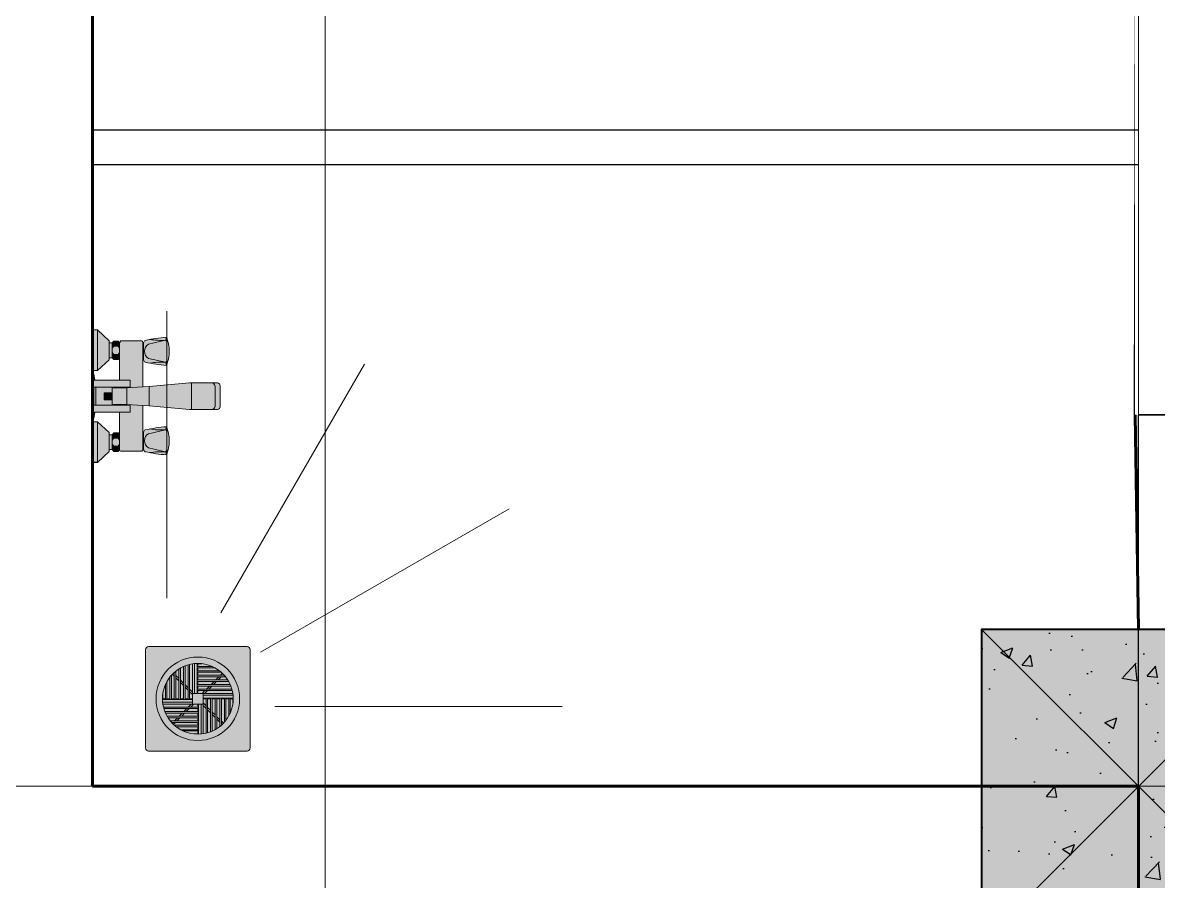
# Model space of a CAD drawing. Header units: feet. Extents: x 109753 to 150441, y 47761 to 75080.
# Drawn here: x 128280.7 to 128345.9, y 50475.1 to 50524.4 of the extents above; entities that cross this region are included whole.
import ezdxf

# ---------------------------------------------------------------- set-up
doc = ezdxf.new("R2010")
doc.units = ezdxf.units.FT
doc.header["$LTSCALE"] = 50
doc.header["$MEASUREMENT"] = 0
doc.linetypes.add('ACAD_ISO04W100', pattern=[30, 24, -3, 0, -3])
doc.linetypes.add('CENTER', pattern=[2, 1.25, -0.25, 0.25, -0.25])
for name, color, linetype, lineweight in [('A-Furniture', 175, 'Continuous', 0), ('CENTRELINE', 146, 'CENTER', 18), ('COLUMN', 16, 'Continuous', 40), ('HATCH', 9, 'Continuous', 9), ('WALL', 1, 'Continuous', 60), ('WINDOW', 197, 'Continuous', 25)]:
    doc.layers.add(name, color=color, linetype=linetype, lineweight=lineweight)
doc.layers.add('HACTH', color=251, linetype='Continuous')
doc.layers.add('WC-OUTL', color=7, linetype='Continuous')

# ---------------------------------------------------------------- blocks, each defined once
blk = doc.blocks.new('A$Cb5c74cea')
at = {"true_color": 0xffffff, "transparency": 33554687}
h = blk.add_hatch(color=7, dxfattribs=at)
h.dxf.hatch_style = 1
h.paths.add_polyline_path([(-9, -9), (9, -9), (9, 9), (-9, 9)])
at = {"layer": 'HACTH', "transparency": 33554623}
h = blk.add_hatch(dxfattribs=at)
h.set_pattern_fill('AR-CONC', color=256)
h.set_pattern_definition([(49.99999999999999, (-126497.0296379852, -50480.55175068545), (7.172601826007535, -0.6275213498259511), [0.75, -8.25]), (355, (-126497.0296379852, -50480.55175068545), (-1.38751333613, 7.521921337000118), [0.6, -6.6]), (100.45144446, (-126496.4319211752, -50480.60404412545), (5.78508846727112, 6.894399909686294), [0.6374019199999997, -7.011421119999998]), (46.18420000000001, (-126497.0296379852, -50478.55175068545), (10.67241330671572, -1.655192807930765), [1.125, -12.375]), (96.63563549, (-126496.1402705352, -50478.68968375545), (9.346619456742284, 9.741186007745505), [0.95610342, -10.5171376]), (351.1841639899999, (-126497.0296379852, -50478.55175068545), (9.346619450547731, 9.741186002699902), [0.9, -9.90000001]), (21, (-126496.0296379852, -50479.05175068545), (5.969070521184617, -4.026188906653388), [0.75, -8.25]), (326.0000000000001, (-126496.0296379852, -50479.05175068545), (2.433153319215817, 7.25150045046853), [0.6, -6.6]), (71.45144474, (-126495.5322154452, -50479.38726642545), (8.402223767299711, 3.225311528063538), [0.6374019000000001, -7.01142112]), (37.50000000000001, (-126497.0296379852, -50480.55175068545), (0.1215985531729067, 3.328938538313115), [0, -6.52, 0, -6.7, 0, -6.625]), (7.499999999999999, (-126497.0296379852, -50480.55175068545), (2.630695374421486, 3.944117118823602), [0, -3.82, 0, -6.37, 0, -2.525]), (327.5, (-126499.2596379852, -50480.55175068545), (5.33822436172409, -0.2255487173437976), [0, -2.5, 0, -7.8, 0, -10.35]), (317.5, (-126500.2596379852, -50480.55175068545), (5.831861693423862, 1.001049823323177), [0, -3.25, 0, -5.18, 0, -7.35])])
h.paths.add_polyline_path([(-9, -9), (9, -9), (9, 9), (-9, 9)])
at = {"layer": 'COLUMN'}
blk.add_lwpolyline([(-9, -9), (9, -9), (9, 9), (-9, 9)], close=True, dxfattribs=at)
at = {"layer": 'Defpoints', "color": 18, "true_color": 0x000000}
for p, q in [((-9, -9), (9, 9)), ((-9, 9), (9, -9))]:
    blk.add_line(p, q, dxfattribs=at)
blk = doc.blocks.new('WIN 4 FRAME')
at = {"true_color": 0x939598}
h = blk.add_hatch(color=252, dxfattribs=at)
h.dxf.hatch_style = 1
h.paths.add_polyline_path([(1.818989403545856e-12, 4.049813805987469), (2.101020072586834e-06, 5.060473995399661e-07), (2.024908759564823, 9.094947017729282e-13), (2.024908759564823, 2.024906570480198), (2.02490641305485, 2.024906570479288), (2.024906696263315, 4.049813318782071)])
h.paths.add_polyline_path([(1.61992746524993, 0.4049814344280094), (0.4049815433245385, 0.4049814344280094), (0.404981543323629, 3.644832375327496), (1.61992746524993, 3.644832375327496)], flags=16)
at = {"lineweight": 18}
for points in [[(2.024908759563004, 0), (2.024908759563004, 4.049813805987469), (0, 4.049813805987469), (0, 0)], [(0.40498154332181, 3.644832375326587), (0.4049815433227195, 0.4049814344261904), (1.619927465248111, 0.4049814344261904), (1.619927465248111, 3.644832375326587)]]:
    blk.add_lwpolyline(points, close=True, dxfattribs=at)
blk = doc.blocks.new('WIN IN FRAME 2')
at = {"true_color": 0x939598}
h = blk.add_hatch(color=252, dxfattribs=at)
h.dxf.hatch_style = 1
h.paths.add_polyline_path([(-3.802797436947003e-07, 2.024906748300964), (-4.547473508864641e-13, -9.094947017729282e-13), (2.02490491240178, 3.802788341999985e-07), (2.02490479645212, 0.6074723853880641), (1.214942129258816, 0.6074722181956531), (1.214941962037756, 1.417434885379407), (2.024904666966449, 1.417435052582732), (2.024904233848702, 2.024906694837227)])
blk.add_lwpolyline([(1.214941962037756, 1.417434885379407), (2.024904666966449, 1.417435052582732), (2.024904233848702, 2.024906694836318), (-3.802797436947003e-07, 2.024907235507271), (0, 0), (2.02490491240178, 3.802788341999985e-07), (2.024904796439387, 0.6075378326295322), (1.214942129258816, 0.6074722181956531)], close=True)
blk = doc.blocks.new('*U523')
blk.add_wipeout([(0, -0.20000000000023022), (47.99999999999996, -0.20000000000329266), (47.99999999999996, 9.199999999996322), (0, 9.200000000000756)]).dxf.layer = 'WINDOW'
at = {"layer": 'WINDOW', "color": 35, "lineweight": 5}
for p, q in [((48, 8.999999999996938), (0, 9)), ((48, -3.063561100708811e-12), (0, 0))]:
    blk.add_line(p, q, dxfattribs=at)
at = {"layer": 'WINDOW', "color": 10, "lineweight": 35}
for p, q in [((0, 0), (0, 9)), ((48, -3.063561100708811e-12), (48, 8.999999999996938))]:
    blk.add_line(p, q, dxfattribs=at)
at = {"layer": 'WINDOW', "lineweight": 9}
blk.add_lwpolyline([(3.23985088882182, 3.487546825684149), (44.76014927839924, 3.487546825681085), (44.76014927839924, 4.297509492864839), (3.23985088882182, 4.297509492867903)], close=True, dxfattribs=at)
at = {"layer": 'WINDOW', "lineweight": 5}
for name, p in [('WIN 4 FRAME', (0, 2.47509309700672)), ('WIN IN FRAME 2', (2.024908759563004, 2.880074607488496))]:
    blk.add_blockref(name, p, dxfattribs=at)
at = {"layer": 'WINDOW', "lineweight": 5, "xscale": -1}
for name, p in [('WIN 4 FRAME', (48, 2.475093097003657)), ('WIN IN FRAME 2', (45.975091240437, 2.880074607485432))]:
    blk.add_blockref(name, p, dxfattribs=at)
blk = doc.blocks.new('*U861')
at = {"true_color": 0xffffff}
h = blk.add_hatch(color=7, dxfattribs=at)
h.dxf.hatch_style = 1
edge = h.paths.add_edge_path()
edge.add_arc((0.01500000000000412, 0.1787308047617842), 0.003999999999997783, 360, 450.0000000000255)
edge.add_line((0.01500000000000234, 0.1827308047617819), (-0.01500000000000057, 0.1827308047617819))
edge.add_arc((-0.01500000000000057, 0.1787308047617806), 0.004000000000001336, 89.99999999999999, 180)
edge.add_line((-0.0190000000000019, 0.1787308047617806), (-0.0190000000000019, 0.1717308047617827))
edge.add_line((-0.0190000000000019, 0.1717308047617827), (-0.01900000000000191, 0.138730804761785))
edge.add_line((-0.0190000000000019, 0.138730804761785), (-0.01399999999999935, 0.08073080476178518))
edge.add_line((-0.01399999999999935, 0.08073080476178518), (-0.01342927500625635, 0.07159920486187588))
edge.add_line((-0.01342927500625635, 0.07159920486187588), (-0.05226877448781053, 0.07159920486187588))
edge.add_line((-0.05226877448781053, 0.07159920486187588), (-0.05226877448781053, 0.07279920486187663))
edge.add_arc((-0.0526529850141273, 0.07695183644082348), 0.004170367700694897, 275.2860811276989, 335.1491048087267)
edge.add_arc((-0.2501090043728595, 0.1211980554366115), 0.2064304347192625, 347.1247052044846, 355.6663316093172)
edge.add_arc((-0.06577499855420044, 0.05284069863779806), 0.0569734820121592, 67.82246160016628, 88.68627154926153)
edge.add_arc((-0.06316255042141883, 0.05284069863781227), 0.05697348201214574, 91.31372845074412, 112.1775383998374)
edge.add_arc((0.1211714553972492, 0.1211980554365866), 0.2064304347192682, 184.3336683906758, 192.875294795509)
edge.add_arc((-0.07628456396149552, 0.0769518364408235), 0.00417036770069449, 204.8508951913279, 264.7139188723255)
edge.add_line((-0.07666877448781051, 0.07279920486187665), (-0.07666877448781051, 0.07159920486187589))
edge.add_arc((-0.07720448877352659, 0.06939920486187391), 0.002264285714288061, 76.31445317470578, 179.9999999999101)
edge.add_line((-0.07946877448781109, 0.06939920486187746), (-0.07946877448781109, 0.04039920486187755))
edge.add_line((-0.07946877448781109, 0.04039920486187754), (-0.07646877448781098, 0.0383992048618751))
edge.add_line((-0.07646877448781098, 0.03839920486187509), (-0.07906877448781202, 0.0363992048618762))
edge.add_line((-0.07906877448781202, 0.0363992048618762), (-0.07906877448781202, 0.03019920486187644))
edge.add_line((-0.07906877448781202, 0.03019920486187645), (-0.07646877448781098, 0.02799920486187803))
edge.add_line((-0.07646877448781098, 0.02799920486187803), (-0.07646877448781098, 0.02379920486187716))
edge.add_line((-0.07646877448781098, 0.02379920486187716), (-0.07946877448781109, 0.02379920486187716))
edge.add_line((-0.07946877448781109, 0.02379920486187716), (-0.09506877448781026, 0.006999204861877235))
edge.add_line((-0.09506877448781026, 0.006999204861877231), (-0.09506877448781026, -0.000400795138123286))
edge.add_line((-0.09506877448781026, -0.000400795138123286), (-0.03666877448781136, -0.0004007951381232932))
edge.add_line((-0.03666877448781136, -0.0004007951381232999), (-0.03666877448781136, 0.006999204861877217))
edge.add_line((-0.03666877448781136, 0.006999204861877217), (-0.05226877448781053, 0.02379920486187715))
edge.add_line((-0.05226877448781053, 0.02379920486187714), (-0.05526877448781065, 0.02379920486187714))
edge.add_line((-0.05526877448781065, 0.02379920486187714), (-0.05526877448781065, 0.02799920486187801))
edge.add_line((-0.05526877448781065, 0.02799920486187801), (-0.0526687744878096, 0.03019920486187644))
edge.add_line((-0.0526687744878096, 0.03019920486187644), (-0.0526687744878096, 0.0363992048618762))
edge.add_line((-0.0526687744878096, 0.0363992048618762), (-0.05526877448781065, 0.03839920486187509))
edge.add_line((-0.05526877448781065, 0.03839920486187509), (-0.02299999999999969, 0.03839920486187508))
edge.add_line((-0.02299999999999969, 0.03839920486187509), (-0.02299999999999969, 0.003135061508004355))
edge.add_line((-0.02299999999999969, 0.003135061508004355), (-0.03189999999999671, 0.001709094657176281))
edge.add_line((-0.03189999999999671, 0.00170909465717628), (-0.03190000000000026, 0))
edge.add_line((-0.03190000000000026, 0), (-0.02299999999999969, -1.089935651241215e-18))
edge.add_line((-0.02299999999999969, 0), (-0.02299999999999969, -0.0002691952382178897))
edge.add_line((-0.02299999999999969, -0.0002691952382178897), (-0.01300000000000168, -0.000269195238217891))
edge.add_line((-0.01300000000000168, -0.0002691952382178897), (-0.01300000000000168, 0))
edge.add_line((-0.01300000000000168, 0), (0.01300000000000168, -3.184081677783529e-18))
edge.add_line((0.01300000000000168, 0), (0.01300000000000168, -0.0002691952382178897))
edge.add_line((0.01300000000000168, -0.0002691952382178897), (0.02299999999999969, -0.000269195238217891))
edge.add_line((0.02299999999999969, -0.0002691952382178897), (0.02299999999999969, 0))
edge.add_line((0.02299999999999969, 0), (0.03190000000000026, -1.089935651241215e-18))
edge.add_line((0.03190000000000026, 0), (0.03190000000000026, 0.00170909465717628))
edge.add_line((0.03190000000000026, 0.00170909465717628), (0.02300000000000324, 0.003135061508004356))
edge.add_line((0.02300000000000324, 0.003135061508004355), (0.02299999999999969, 0.03839920486187509))
edge.add_line((0.02299999999999969, 0.03839920486187509), (0.05526877448781065, 0.03839920486187508))
edge.add_line((0.05526877448781065, 0.03839920486187509), (0.0526687744878096, 0.0363992048618762))
edge.add_line((0.0526687744878096, 0.0363992048618762), (0.0526687744878096, 0.03019920486187644))
edge.add_line((0.0526687744878096, 0.03019920486187644), (0.05526877448781065, 0.02799920486187801))
edge.add_line((0.05526877448781065, 0.02799920486187801), (0.05526877448781065, 0.02379920486187714))
edge.add_line((0.05526877448781065, 0.02379920486187714), (0.05226877448781053, 0.02379920486187714))
edge.add_line((0.05226877448781053, 0.02379920486187714), (0.03666877448781136, 0.006999204861877221))
edge.add_line((0.03666877448781136, 0.006999204861877217), (0.03666877448781136, -0.0004007951381232999))
edge.add_line((0.03666877448781136, -0.0004007951381232999), (0.09506877448781026, -0.0004007951381233071))
edge.add_line((0.09506877448781026, -0.0004007951381233138), (0.09506877448781026, 0.006999204861877203))
edge.add_line((0.09506877448781026, 0.006999204861877203), (0.07946877448781109, 0.02379920486187713))
edge.add_line((0.07946877448781109, 0.02379920486187713), (0.07646877448781098, 0.02379920486187713))
edge.add_line((0.07646877448781098, 0.02379920486187713), (0.07646877448781098, 0.027999204861878))
edge.add_line((0.07646877448781098, 0.027999204861878), (0.07906877448781202, 0.03019920486187642))
edge.add_line((0.07906877448781202, 0.03019920486187642), (0.07906877448781202, 0.03639920486187619))
edge.add_line((0.07906877448781202, 0.0363992048618762), (0.07646877448781098, 0.03839920486187509))
edge.add_line((0.07646877448781098, 0.03839920486187509), (0.07693122551218856, 0.03839920486187509))
edge.add_arc((0.07693122551218678, 0.04039920486187753), 0.002000000000002444, 270.0000000000509, 360)
edge.add_line((0.07893122551218923, 0.04039920486187753), (0.07893122551218923, 0.06939920486187745))
edge.add_arc((0.07666693979790473, 0.06939920486187388), 0.002264285714284497, 8.991362524503801e-11, 103.6855468252942)
edge.add_line((0.07613122551218865, 0.07159920486187586), (0.07613122551218865, 0.07279920486187662))
edge.add_arc((0.07574701498587544, 0.07695183644081992), 0.004170367700691032, 275.2860811276548, 335.1491048086073)
edge.add_arc((-0.1217090043728604, 0.1211980554366115), 0.2064304347192631, 347.1247052044815, 355.6663316093172)
edge.add_arc((0.06262500144579697, 0.0528406986378016), 0.05697348201215657, 67.82246160016332, 88.68627154925788)
edge.add_arc((0.06523744957858213, 0.05284069863780871), 0.05697348201214929, 91.31372845074408, 112.1775383998377)
edge.add_arc((0.2495714553972501, 0.1211980554365865), 0.2064304347192699, 184.3336683906757, 192.8752947955089)
edge.add_arc((0.05211543603850366, 0.07695183644082348), 0.00417036770069449, 204.8508951913279, 264.7139188723255)
edge.add_line((0.05173122551218867, 0.07279920486187663), (0.05173122551218867, 0.07159920486187588))
edge.add_line((0.05173122551218867, 0.07159920486187588), (0.01342927500625635, 0.07159920486187588))
edge.add_line((0.01342927500625635, 0.07159920486187588), (0.01399999999999935, 0.08073080476178518))
edge.add_line((0.01399999999999935, 0.08073080476178518), (0.01900000000000191, 0.138730804761785))
edge.add_line((0.0190000000000019, 0.138730804761785), (0.01900000000000191, 0.1717308047617827))
edge.add_line((0.0190000000000019, 0.1717308047617827), (0.0190000000000019, 0.1787308047617842))
h = blk.add_hatch(color=7, dxfattribs=at)
h.dxf.hatch_style = 1
h.paths.add_polyline_path([(-0.0190000000000019, 0.1417308047617851), (-0.0190000000000019, 0.1717308047617827), (-0.0190000000000019, 0.1787308047617806, -0.4142135623730951), (-0.01500000000000057, 0.1827308047617819), (0.01500000000000234, 0.1827308047617819, -0.4142135623730951), (0.0190000000000019, 0.1787308047617824), (0.0190000000000019, 0.1717308047617827), (0.0190000000000019, 0.1417308047617851)])
h = blk.add_hatch(color=7, dxfattribs=at)
h.dxf.hatch_style = 1
h.paths.add_polyline_path([(-0.04426877448781674, 0.1055992048618783, 0.1670183476526997), (-0.04866877448781182, 0.1041992048618781, 0.2568567655477818), (-0.0526687744878096, 0.1063992048618765), (-0.06446877448781052, 0.1063992048618765), (-0.07626877448781144, 0.1063992048618765, 0.2568567655478579), (-0.08026877448780922, 0.1041992048618781, 0.1670183476530517), (-0.08466877448780963, 0.1055992048618748, -0.09128786579812366), (-0.06446877448781052, 0.1097992048618757, -0.0912878657980792)])
h = blk.add_hatch(color=7, dxfattribs=at)
h.dxf.hatch_style = 1
h.paths.add_polyline_path([(-0.08148009717399823, 0.08188046880097304, -0.02900765583086687), (-0.08466877448780963, 0.1055992048618748, -0.1670183476530432), (-0.08026877448780922, 0.104199204861878, -0.05964251493586554)])
h = blk.add_hatch(color=7, dxfattribs=at)
h.dxf.hatch_style = 1
h.paths.add_polyline_path([(-0.04866877448781182, 0.104199204861878, -0.1670183476530478), (-0.0442687744878078, 0.1055992048618749, -0.02900765583087022), (-0.04745745180162247, 0.08188046880097039, -0.05964251493587269)])
h = blk.add_hatch(color=7, dxfattribs=at)
h.dxf.hatch_style = 1
h.paths.add_polyline_path([(0.05213122551218741, 0.1063992048618765, 0.2568567655478596), (0.04813122551218996, 0.1041992048618781, 0.1670183476530388), (0.04373122551218972, 0.1055992048618749, -0.09128786579812215), (0.0639312255121886, 0.1097992048618757, -0.09128786579812354), (0.08413122551219138, 0.1055992048618748, 0.1670183476530452), (0.07973122551218736, 0.104199204861878, 0.2568567655478489), (0.07573122551218975, 0.1063992048618765), (0.06393122551218866, 0.1063992048618765)])
h = blk.add_hatch(color=7, dxfattribs=at)
h.dxf.hatch_style = 1
h.paths.add_polyline_path([(0.04691990282600095, 0.081880468800973, -0.02900765583086692), (0.04373122551218955, 0.1055992048618748, -0.1670183476530409), (0.04813122551218996, 0.1041992048618782, -0.05964251493586611)])
h = blk.add_hatch(color=7, dxfattribs=at)
h.dxf.hatch_style = 1
h.paths.add_polyline_path([(0.07973122551218736, 0.104199204861878, -0.1670183476530474), (0.08413122551219138, 0.1055992048618749, -0.02900765583087022), (0.08094254819837671, 0.08188046880097037, -0.0596425149358727)])
h = blk.add_hatch(color=7, dxfattribs=at)
h.dxf.hatch_style = 1
h.paths.add_polyline_path([(-0.01342927500625635, 0.07159920486187588), (-0.0119999999999969, 0.04873080476178163), (-0.0119999999999969, 0.03839920486187509), (-0.01300000000000168, 0.03839920486187509), (-0.01300000000000168, 0.05373080476178416), (-0.02299999999999969, 0.05373080476178416), (-0.02299999999999969, 0.03839920486187509), (-0.05566877448780971, 0.03839920486187509), (-0.06586877448780726, 0.03839920486187509), (-0.07386877448780993, 0.03839920486187509), (-0.07646877448781098, 0.03839920486187509), (-0.07946877448781109, 0.04039920486187755), (-0.07946877448781109, 0.06939920486187645, -0.4860352724833427), (-0.07666877448781051, 0.07159920486187589), (-0.05226877448781053, 0.07159920486187588)])
h = blk.add_hatch(color=7, dxfattribs=at)
h.dxf.hatch_style = 1
h.paths.add_polyline_path([(-0.01342927500625635, 0.07159920486187588), (-0.01399999999999935, 0.08073080476178518), (0.01399999999999935, 0.08073080476178518), (0.01342927500625635, 0.07159920486187588), (0.01200000000000045, 0.0487308047617816), (-0.0119999999999969, 0.0487308047617816)])
h = blk.add_hatch(color=7, dxfattribs=at)
h.dxf.hatch_style = 1
h.paths.add_polyline_path([(0.05173122551218867, 0.07159920486187588), (0.07613122551218865, 0.07159920486187586, -0.4860352724833402), (0.07893122551218923, 0.06939920486187642), (0.07893122551218923, 0.04039920486187575, -0.4142135623730951), (0.07693122551218856, 0.03839920486187509), (0.07593122551218912, 0.03839920486187509), (0.06586877448781081, 0.03839920486187509), (0.05786877448781169, 0.03839920486187509), (0.05526877448781065, 0.03839920486187509), (0.02299999999999969, 0.03839920486187509), (0.02299999999999969, 0.05373080476178416), (0.01300000000000168, 0.05373080476178416), (0.01299999999999812, 0.03839920486187509), (0.01200000000000045, 0.03839920486187509), (0.01200000000000045, 0.04873080476178156), (0.01342927500625635, 0.07159920486187588)])
h = blk.add_hatch(color=7, dxfattribs=at)
h.dxf.hatch_style = 1
h.paths.add_polyline_path([(-0.01300000000000168, 0.004609094657176627), (-0.01300000000000168, 0.001709094657179833), (-0.01300000000000168, -0.0002691952382178897), (-0.02299999999999969, -0.0002691952382178897), (-0.02299999999999969, 0), (-0.02299999999999969, 0.003135061508004355), (-0.02299999999999969, 0.03839920486187509), (-0.02299999999999969, 0.05373080476178416), (-0.01300000000000168, 0.05373080476178416), (-0.01300000000000168, 0.03839920486187509)])
h = blk.add_hatch(color=7, dxfattribs=at)
h.dxf.hatch_style = 1
h.paths.add_polyline_path([(0.02300000000000324, 0.003135061508004355), (0.02299999999999969, -0.0002691952382178897), (0.01300000000000168, -0.0002691952382178897), (0.01300000000000168, 0), (0.01299999999999812, 0.004609094657176627), (0.01299999999999812, 0.03839920486187509), (0.01300000000000168, 0.05373080476178416), (0.02299999999999969, 0.05373080476178416), (0.02299999999999969, 0.03839920486187509)])
h = blk.add_hatch(color=7, dxfattribs=at)
h.dxf.hatch_style = 1
h.paths.add_polyline_path([(-0.07166877448780795, 0.03019920486187645), (-0.07386877448780993, 0.02799920486187803), (-0.07646877448781098, 0.02799920486187803), (-0.07906877448781202, 0.03019920486187645), (-0.07906877448781202, 0.0363992048618762), (-0.07646877448781098, 0.03839920486187509), (-0.07386877448780993, 0.03839920486187509), (-0.07166877448780795, 0.0363992048618762)])
h = blk.add_hatch(color=7, dxfattribs=at)
h.dxf.hatch_style = 1
h.paths.add_polyline_path([(-0.06006877448781012, 0.0363992048618762), (-0.05786877448781169, 0.03839920486187509), (-0.05526877448781065, 0.03839920486187509), (-0.0526687744878096, 0.0363992048618762), (-0.0526687744878096, 0.03019920486187644), (-0.05526877448781065, 0.02799920486187801), (-0.05786877448781169, 0.02799920486187801), (-0.06006877448781012, 0.03019920486187644)])
h = blk.add_hatch(color=7, dxfattribs=at)
h.dxf.hatch_style = 1
h.paths.add_polyline_path([(0.0526687744878096, 0.0363992048618762), (0.05526877448781065, 0.03839920486187509), (0.05786877448781169, 0.03839920486187509), (0.06006877448781367, 0.0363992048618762), (0.06006877448781367, 0.03019920486187644), (0.05786877448781169, 0.02799920486187801), (0.05526877448781065, 0.02799920486187801), (0.0526687744878096, 0.03019920486187644)])
h = blk.add_hatch(color=7, dxfattribs=at)
h.dxf.hatch_style = 1
h.paths.add_polyline_path([(0.0716687744878115, 0.0363992048618762), (0.07386877448780993, 0.03839920486187509), (0.07646877448781098, 0.03839920486187509), (0.07906877448781202, 0.0363992048618762), (0.07906877448781202, 0.03019920486187642), (0.07646877448781098, 0.027999204861878), (0.07386877448780993, 0.027999204861878), (0.0716687744878115, 0.03019920486187642)])
h = blk.add_hatch(color=7, dxfattribs=at)
h.dxf.hatch_style = 1
h.paths.add_polyline_path([(-0.06586877448780726, 0.02379920486187714), (-0.05526877448781065, 0.02379920486187714), (-0.05226877448781053, 0.02379920486187714), (-0.03666877448781136, 0.006999204861877217), (-0.09506877448781026, 0.006999204861877231), (-0.07946877448781109, 0.02379920486187716), (-0.07646877448781098, 0.02379920486187716)])
h = blk.add_hatch(color=7, dxfattribs=at)
h.dxf.hatch_style = 1
h.paths.add_polyline_path([(0.004999999999999005, 0.0277308047617808), (0.004999999999999005, 0.01659920486187616), (-0.004999999999999005, 0.01659920486187616), (-0.004999999999999005, 0.0277308047617808)])
h = blk.add_hatch(color=7, dxfattribs=at)
h.dxf.hatch_style = 1
h.paths.add_polyline_path([(0.03666877448781136, 0.006999204861877217), (0.05226877448781053, 0.02379920486187714), (0.05526877448781065, 0.02379920486187714), (0.06586877448781081, 0.02379920486187714), (0.07646877448781098, 0.02379920486187713), (0.07946877448781109, 0.02379920486187713), (0.09506877448781026, 0.006999204861877203)])
h = blk.add_hatch(color=7, dxfattribs=at)
h.dxf.hatch_style = 1
h.paths.add_polyline_path([(-0.02299999999999969, 0.001709094657179833), (-0.03189999999999671, 0.00170909465717628), (-0.02299999999999969, 0.003135061508004355)])
h = blk.add_hatch(color=7, dxfattribs=at)
h.dxf.hatch_style = 1
h.paths.add_polyline_path([(0.0129999999999999, 0.001709094657179833), (0, 0.00170909465717628), (-0.01300000000000168, 0.001709094657179833), (-0.01300000000000168, 0.004609094657176627), (0.01249999999999929, 0.004609094657176627), (0.01299999999999812, 0.004609094657176627)])
h = blk.add_hatch(color=7, dxfattribs=at)
h.dxf.hatch_style = 1
h.paths.add_polyline_path([(0.03190000000000026, 0.00170909465717628), (0.02300000000000146, 0.001709094657179833), (0.02300000000000324, 0.003135061508004355)])
at = {"color": 252, "lineweight": 5}
for p, q in [((0.01500000000000057, 0.175730804761784), (-0.01499999999999702, 0.175730804761784)), ((0.0190000000000019, 0.1417308047617851), (-0.0190000000000019, 0.1417308047617851)), ((-0.01399999999999935, 0.08073080476178518), (0.01399999999999935, 0.08073080476178518))]:
    blk.add_line(p, q, dxfattribs=at)
for p, q in [((-0.05226877448781053, 0.07159920486187588), (-0.01342927500625635, 0.07159920486187588)), ((0.05173122551218867, 0.07159920486187588), (0.01342927500625635, 0.07159920486187588)), ((-0.01300000000000168, 0.03839920486187509), (-0.0119999999999969, 0.03839920486187509)), ((0.01300000000000168, 0.03839920486187509), (0.01200000000000045, 0.03839920486187509))]:
    blk.add_line(p, q)
for points in [[(0.01342927500625635, 0.07159920486187588), (0.01399999999999935, 0.08073080476178518), (0.0190000000000019, 0.138730804761785), (0.0190000000000019, 0.1717308047617827), (0.0190000000000019, 0.1787308047617842, 0.4142135623730951), (0.01500000000000057, 0.1827308047617819), (-0.01499999999999702, 0.1827308047617819, 0.4142135623730951), (-0.0190000000000019, 0.1787308047617842)], [(-0.07666877448781051, 0.07279920486187665, -0.2673087120694622), (-0.08006877448780969, 0.0751992048618746, -0.03728714214834581), (-0.08466877448780963, 0.1055992048618748, -0.09128786579812315), (-0.06446877448781052, 0.1097992048618757, -2.642579898536293)], [(-0.05226877448781053, 0.07279920486187663, 0.2673087120694622), (-0.04886877448781135, 0.07519920486187459, 0.03728714214834581), (-0.04426877448780786, 0.1055992048618748, 0.09128786579812315), (-0.06446877448781052, 0.1097992048618757, 2.642579898536293)], [(0.05173122551218867, 0.07279920486187663, -0.2673087120694622), (0.04833122551218949, 0.07519920486187459, -0.03728714214834581), (0.04373122551218955, 0.1055992048618748, -0.09128786579812315), (0.06393122551218866, 0.1097992048618757, -2.642579898536293)], [(0.07613122551218865, 0.07279920486187662, 0.2673087120694622), (0.07953122551218783, 0.07519920486187458, 0.03728714214834581), (0.08413122551219132, 0.1055992048618748, 0.09128786579812315), (0.06393122551218866, 0.1097992048618757, 2.642579898536293)], [(-0.07646877448781098, 0.03839920486187509), (-0.07946877448781109, 0.04039920486187754), (-0.07946877448781109, 0.06939920486187746, -0.4860352724832037), (-0.07666877448781051, 0.07159920486187589)], [(0.07893122551218923, 0.06939920486187744), (0.07893122551218923, 0.04039920486187753, -0.4142135623730951), (0.07693122551219034, 0.03839920486187509), (0.07593122551218912, 0.03839920486187509)], [(0.07893122551218923, 0.06939920486187744, 0.4860352724832037), (0.07613122551218865, 0.07159920486187586)]]:
    blk.add_lwpolyline(points, format="xyb")
for points in [[(-0.0190000000000019, 0.1787308047617842), (-0.0190000000000019, 0.1717308047617827), (-0.0190000000000019, 0.138730804761785), (-0.01399999999999935, 0.08073080476178518), (-0.01342927500625635, 0.07159920486187588)], [(0.07593122551218912, 0.07159920486187586), (0.07613122551218865, 0.07159920486187586)], [(-0.07646877448781098, 0.02799920486187803), (-0.07906877448781202, 0.03019920486187645), (-0.07906877448781202, 0.0363992048618762), (-0.07646877448781098, 0.03839920486187509)], [(-0.05566877448780971, 0.03839920486187509), (-0.02299999999999969, 0.03839920486187509)], [(-0.05526877448781065, 0.02799920486187801), (-0.0526687744878096, 0.03019920486187644), (-0.0526687744878096, 0.0363992048618762), (-0.05526877448781065, 0.03839920486187509)], [(-0.02299999999999969, 0.03839920486187509), (-0.02299999999999969, 0.003135061508004355)], [(-0.01300000000000168, 0.004609094657176627), (-0.01300000000000168, 0.03839920486187509)], [(-0.004999999999999005, 0.0277308047617808), (-0.0119999999999969, 0.0277308047617808), (-0.0119999999999969, 0.03839920486187509)], [(0.01200000000000045, 0.03839920486187509), (0.01200000000000045, 0.0277308047617808), (0.004999999999999005, 0.0277308047617808)], [(0.01299999999999812, 0.004609094657176627), (0.01299999999999812, 0.03839920486187509)], [(0.02299999999999969, 0.03839920486187509), (0.02300000000000324, 0.003135061508004355)], [(0.02299999999999969, 0.03839920486187509), (0.05526877448781065, 0.03839920486187509)], [(0.05526877448781065, 0.02799920486187801), (0.0526687744878096, 0.03019920486187644), (0.0526687744878096, 0.0363992048618762), (0.05526877448781065, 0.03839920486187509)], [(0.05526877448781065, 0.03839920486187509), (0.06586877448781081, 0.03839920486187509)], [(0.07646877448781098, 0.03839920486187509), (0.06586877448781081, 0.03839920486187509)], [(0.07646877448781098, 0.027999204861878), (0.07906877448781202, 0.03019920486187642), (0.07906877448781202, 0.0363992048618762), (0.07646877448781098, 0.03839920486187509)], [(-0.09506877448781026, 0.006999204861877231), (-0.07946877448781109, 0.02379920486187716), (-0.07646877448781098, 0.02379920486187716)], [(-0.07646877448781098, 0.02379920486187716), (-0.07646877448781098, 0.02799920486187803)], [(-0.05526877448781065, 0.02379920486187714), (-0.05526877448781065, 0.02799920486187801)], [(-0.03666877448781136, 0.006999204861877217), (-0.05226877448781053, 0.02379920486187714), (-0.05526877448781065, 0.02379920486187714)], [(0.03666877448781136, 0.006999204861877217), (0.05226877448781053, 0.02379920486187714), (0.05526877448781065, 0.02379920486187714)], [(0.05526877448781065, 0.02379920486187714), (0.05526877448781065, 0.02799920486187801)], [(0.07646877448781098, 0.02379920486187713), (0.07646877448781098, 0.027999204861878)], [(0.09506877448781026, 0.006999204861877203), (0.07946877448781109, 0.02379920486187713), (0.07646877448781098, 0.02379920486187713)], [(-0.09506877448781026, 0.006999204861877231), (-0.09506877448781026, -0.000400795138123286)], [(-0.09506877448781026, -0.000400795138123286), (-0.03666877448781136, -0.0004007951381232999), (-0.03666877448781136, 0.006999204861877217)], [(-0.03189999999999671, 0.00170909465717628), (-0.02299999999999969, 0.003135061508004355)], [(-0.03189999999999671, 0.00170909465717628), (-0.03190000000000026, 0)], [(-0.02299999999999969, 0), (-0.03189999999999671, 0)], [(-0.02299999999999969, 0), (-0.02299999999999969, -0.0002691952382178897), (-0.01300000000000168, -0.0002691952382178897)], [(-0.01300000000000168, -0.0002691952382178897), (-0.01300000000000168, 0)], [(0.01300000000000168, 0), (-0.01300000000000168, 0)], [(0.01300000000000168, 0.004609094657176627), (0.01249999999999929, 0.004609094657176627)], [(0.02299999999999969, 0), (0.02299999999999969, -0.0002691952382178897), (0.01300000000000168, -0.0002691952382178897)], [(0.01300000000000168, -0.0002691952382178897), (0.01300000000000168, 0)], [(0.03190000000000026, 0.00170909465717628), (0.02299999999999969, 0.003135061508004355)], [(0.03190000000000026, 0), (0.02299999999999969, 0)], [(0.03190000000000026, 0.00170909465717628), (0.03190000000000026, 0)], [(0.09506877448781026, -0.0004007951381233138), (0.03666877448781136, -0.0004007951381232999), (0.03666877448781136, 0.006999204861877217)]]:
    blk.add_lwpolyline(points)
for points in [[(-0.08466877448780963, 0.1055992048618748, -0.1670183476530441), (-0.08026877448780922, 0.1041992048618781, -0.05964251493586055), (-0.08148009717399773, 0.0818804688009749, 3.293794018614598)], [(-0.06446877448781052, 0.1063992048618765), (-0.07626877448781144, 0.1063992048618765, 0.2568567655478775), (-0.08026877448780922, 0.1041992048618781), (-0.07466877448780807, 0.08019920486187716, 0.295314248301508), (-0.06446877448781052, 0.07439920486187647, 0.6952223100311603)], [(-0.06446877448781052, 0.1063992048618765), (-0.0526687744878096, 0.1063992048618765, -0.2568567655478775), (-0.04866877448781182, 0.1041992048618781), (-0.05426877448780942, 0.08019920486187715, -0.295314248301508), (-0.06446877448781052, 0.07439920486187647, -0.6952223100311603)], [(-0.04426877448780786, 0.1055992048618748, 0.1670183476530441), (-0.04866877448781182, 0.1041992048618781, 0.05964251493586055), (-0.04745745180162331, 0.08188046880097488, -3.293794018614598)], [(0.04373122551218955, 0.1055992048618748, -0.1670183476530441), (0.04813122551218996, 0.1041992048618781, -0.05964251493586055), (0.04691990282600145, 0.08188046880097488, 3.293794018614598)], [(0.06393122551218866, 0.1063992048618765), (0.05213122551218774, 0.1063992048618765, 0.2568567655478775), (0.04813122551218996, 0.1041992048618781), (0.05373122551219112, 0.08019920486187715, 0.295314248301508), (0.06393122551218866, 0.07439920486187644, 0.6952223100311603)], [(0.06393122551218866, 0.1063992048618765), (0.07573122551218958, 0.1063992048618765, -0.2568567655478775), (0.07973122551218736, 0.104199204861878), (0.07413122551218976, 0.08019920486187714, -0.295314248301508), (0.06393122551218866, 0.07439920486187644, -0.6952223100311603)], [(0.08413122551219132, 0.1055992048618748, 0.1670183476530441), (0.07973122551218736, 0.104199204861878, 0.05964251493586055), (0.08094254819837587, 0.08188046880097487, -3.293794018614598)]]:
    blk.add_lwpolyline(points, format="xyb", dxfattribs=at)
at = {"ltscale": 0.1}
for points in [[(-0.04866877448781182, 0.1041992048618781, 0.2568567655478408), (-0.0526687744878096, 0.1063992048618765), (-0.06446877448781052, 0.1063992048618765), (-0.07626877448781144, 0.1063992048618765, 0.2568567655478583), (-0.08026877448780922, 0.1041992048618781), (-0.07466877448780807, 0.08019920486187716, 0.295314248301507), (-0.06446877448781052, 0.07439920486187647, 0.2953142483015088), (-0.05426877448780942, 0.08019920486187715)], [(0.07573122551218958, 0.1063992048618765), (0.06393122551218866, 0.1063992048618765), (0.05213122551218774, 0.1063992048618765, 0.2568567655478595), (0.04813122551218996, 0.1041992048618781), (0.05373122551219112, 0.08019920486187715, 0.2953142483015203), (0.06393122551218866, 0.07439920486187644, 0.2953142483014967), (0.07413122551218976, 0.08019920486187714), (0.07973122551218736, 0.104199204861878, 0.2568567655478567)]]:
    blk.add_lwpolyline(points, format="xyb", close=True, dxfattribs=at)
at = {"color": 252, "lineweight": 5}
for points in [[(-0.07666877448781051, 0.07159920486187589), (-0.07666877448781051, 0.07279920486187665)], [(-0.05226877448781053, 0.07279920486187663), (-0.05226877448781053, 0.07159920486187588)], [(0.05173122551218867, 0.07279920486187663), (0.05173122551218867, 0.07159920486187588)], [(0.07613122551218865, 0.07159920486187586), (0.07613122551218865, 0.07279920486187662)], [(-0.0119999999999969, 0.0487308047617816), (0.01200000000000045, 0.0487308047617816)], [(-0.07646877448781098, 0.02799920486187803), (-0.06586877448780726, 0.02799920486187801)], [(-0.07646877448781098, 0.02379920486187716), (-0.06586877448780726, 0.02379920486187714)], [(-0.05526877448781065, 0.02799920486187801), (-0.06586877448780726, 0.02799920486187801)], [(-0.05526877448781065, 0.02379920486187714), (-0.06586877448780726, 0.02379920486187714)], [(-0.004999999999999005, 0.02759920486187895), (-0.004999999999999005, 0.01659920486187616), (0.004999999999999005, 0.01659920486187616), (0.004999999999999005, 0.02759920486187895)], [(0.05526877448781065, 0.02799920486187801), (0.06586877448781081, 0.02799920486187801)], [(0.05526877448781065, 0.02379920486187714), (0.06586877448781081, 0.02379920486187714)], [(0.07646877448781098, 0.027999204861878), (0.06586877448781081, 0.02799920486187801)], [(0.07646877448781098, 0.02379920486187713), (0.06586877448781081, 0.02379920486187714)], [(-0.03666877448781136, 0.006999204861877217), (-0.09506877448781026, 0.006999204861877231)], [(-0.02299999999999969, 0.001709094657179833), (-0.03189999999999671, 0.00170909465717628)], [(0.01249999999999929, 0.004609094657176627), (-0.01300000000000168, 0.004609094657176627)], [(0, 0.00170909465717628), (-0.01300000000000168, 0.001709094657179833)], [(0, 0.00170909465717628), (0.01300000000000168, 0.001709094657179833)], [(0.02299999999999969, 0.001709094657179833), (0.03190000000000026, 0.00170909465717628)], [(0.03666877448781136, 0.006999204861877217), (0.09506877448781026, 0.006999204861877203)]]:
    blk.add_lwpolyline(points, dxfattribs=at)
at = {"color": 7}
for points in [[(-0.07666877448781051, 0.07279920486187665), (-0.05226877448781053, 0.07279920486187663)], [(-0.01342927500625635, 0.07159920486187588), (-0.0119999999999969, 0.0487308047617816)], [(0.01200000000000045, 0.0487308047617816), (0.01342927500625635, 0.07159920486187588)], [(0.07613122551218865, 0.07279920486187662), (0.05173122551218867, 0.07279920486187663)], [(-0.01300000000000168, 0.03839920486187509), (-0.01300000000000168, 0.05373080476178416), (-0.02299999999999969, 0.05373080476178416), (-0.02299999999999969, 0.03839920486187509)], [(0.01299999999999812, 0.03839920486187509), (0.01300000000000168, 0.05373080476178416), (0.02299999999999969, 0.05373080476178416), (0.02299999999999969, 0.03839920486187509)], [(-0.07646877448781098, 0.03839920486187509), (-0.06586877448780726, 0.03839920486187509)], [(-0.05526877448781065, 0.03839920486187509), (-0.06586877448780726, 0.03839920486187509)], [(-0.0119999999999969, 0.03839920486187509), (-0.0119999999999969, 0.0487308047617816)], [(0.01200000000000045, 0.0487308047617816), (0.01200000000000045, 0.03839920486187509)], [(0.05526877448781065, 0.03839920486187509), (0.07593122551218912, 0.03839920486187509)], [(0.004999999999999005, 0.0277308047617808), (-0.004999999999999005, 0.0277308047617808)], [(-0.02299999999999969, 0.003135061508004355), (-0.02299999999999969, 0)], [(-0.01300000000000168, 0), (-0.01300000000000168, 0.004609094657176627)], [(0.01300000000000168, 0), (0.01299999999999812, 0.004609094657176627)], [(0.02300000000000324, 0.003135061508004355), (0.02299999999999969, 0)]]:
    blk.add_lwpolyline(points, dxfattribs=at)
for points in [[(-0.07666877448781051, 0.07159920486187589), (-0.05226877448781053, 0.07159920486187588, 0.2988246865718702)], [(0.07613122551218865, 0.07159920486187586), (0.05173122551218867, 0.07159920486187588, -0.2988246865718702)]]:
    blk.add_lwpolyline(points, format="xyb", dxfattribs=at)
at = {"color": 15, "lineweight": 9}
for points in [[(-0.07386877448780993, 0.03839920486187509), (-0.07166877448780795, 0.0363992048618762), (-0.07166877448780795, 0.03019920486187645), (-0.07386877448780993, 0.02799920486187803)], [(-0.07166877448780795, 0.0363992048618762), (-0.06886877448780737, 0.03839920486187509)], [(-0.06006877448781012, 0.0363992048618762), (-0.0628687744878107, 0.03839920486187509)], [(-0.05786877448781169, 0.03839920486187509), (-0.06006877448781012, 0.0363992048618762), (-0.06006877448781012, 0.03019920486187644), (-0.05786877448781169, 0.02799920486187801)], [(0.05786877448781169, 0.03839920486187509), (0.06006877448781367, 0.0363992048618762), (0.06006877448781367, 0.03019920486187644), (0.05786877448781169, 0.02799920486187801)], [(0.06006877448781367, 0.0363992048618762), (0.0628687744878107, 0.03839920486187509)], [(0.0716687744878115, 0.0363992048618762), (0.06886877448781092, 0.03839920486187509)], [(0.07386877448780993, 0.03839920486187509), (0.0716687744878115, 0.0363992048618762), (0.0716687744878115, 0.03019920486187642), (0.07386877448780993, 0.027999204861878)], [(-0.07166877448780795, 0.03019920486187645), (-0.06886877448780737, 0.02799920486187801)], [(-0.06006877448781012, 0.03019920486187644), (-0.0628687744878107, 0.02799920486187801)], [(0.06006877448781367, 0.03019920486187644), (0.0628687744878107, 0.02799920486187801)], [(0.0716687744878115, 0.03019920486187642), (0.06886877448781092, 0.02799920486187801)]]:
    blk.add_lwpolyline(points, dxfattribs=at)
at = {"ltscale": 0.1}
for points in [[(-0.06586877448780726, 0.03839920486187509), (-0.07386877448780993, 0.03839920486187509), (-0.07166877448780795, 0.0363992048618762), (-0.07166877448780795, 0.03019920486187645), (-0.07386877448780993, 0.02799920486187803), (-0.06586877448780726, 0.02799920486187801), (-0.05786877448781169, 0.02799920486187801), (-0.06006877448781012, 0.03019920486187644), (-0.06006877448781012, 0.0363992048618762), (-0.05786877448781169, 0.03839920486187509)], [(0.01200000000000045, 0.0487308047617816), (-0.0119999999999969, 0.0487308047617816), (-0.0119999999999969, 0.03839920486187509), (-0.01300000000000168, 0.03839920486187509), (-0.01300000000000168, 0.004609094657176627), (-0.01300000000000168, 0.001709094657179833), (0, 0.00170909465717628), (0.0129999999999999, 0.001709094657179833), (0.01299999999999812, 0.004609094657176627), (0.01299999999999812, 0.03839920486187509), (0.01200000000000045, 0.03839920486187509)], [(0.06586877448781081, 0.03839920486187509), (0.05786877448781169, 0.03839920486187509), (0.06006877448781367, 0.0363992048618762), (0.06006877448781367, 0.03019920486187644), (0.05786877448781169, 0.02799920486187801), (0.06586877448781081, 0.02799920486187801), (0.07386877448780993, 0.027999204861878), (0.0716687744878115, 0.03019920486187642), (0.0716687744878115, 0.0363992048618762), (0.07386877448780993, 0.03839920486187509)], [(0.004999999999999005, 0.0277308047617808), (-0.004999999999999005, 0.0277308047617808), (-0.004999999999999005, 0.01659920486187616), (0.004999999999999005, 0.01659920486187616)]]:
    blk.add_lwpolyline(points, close=True, dxfattribs=at)
at = {"color": 252, "lineweight": 5}
for centre, start, end in [((-0.01499999999999702, 0.1709999999999994), 90.00000000000001, 180.0000000000002), ((0.01500000000000057, 0.1709999999999994), 0, 90.00000000000001)]:
    blk.add_arc(centre, 0.003999999999999948, start, end, dxfattribs=at)
at = {"layer": 'WC-OUTL'}
blk.add_lwpolyline([(0.09506877448781026, 0.006999204861877203), (0.09506877448781026, -0.0004007951381233138)], dxfattribs=at)
blk = doc.blocks.new('A$C796B0317')
at = {"true_color": 0xcecdcb}
h = blk.add_hatch(color=254, dxfattribs=at)
h.dxf.hatch_style = 1
edge = h.paths.add_edge_path()
edge.add_line((-70.57974130725415, 1.455191522836685e-11), (70.57974130725779, -1.455191522836685e-11))
edge.add_arc((70.57974130727052, -4.420258692736752), 4.4202586927222, 1.6501644495292567e-10, 90.00000000016502, ccw=False)
edge.add_line((74.99999999999272, -4.420258692724019), (74.99999999999272, -145.5797413072869))
edge.add_arc((70.57974130727052, -145.5797413072742), 4.4202586927222, 269.999999999835, 359.999999999835, ccw=False)
edge.add_line((70.57974130725779, -149.9999999999964), (-70.57974130725415, -149.9999999999964))
edge.add_arc((-70.57974130726507, -145.579741307276), 4.420258692720381, 180.0000000001415, 270.0000000001415, ccw=False)
edge.add_line((-74.99999999998545, -145.5797413072869), (-74.99999999998545, -4.420258692724019))
edge.add_arc((-70.57974130725052, -4.420258692720381), 4.420258692734933, 90.00000000004718, 180.0000000000472, ccw=False)
edge = h.paths.add_edge_path(flags=16)
edge.add_arc((3.637978807091713e-12, -75.00000000000364), 59.86945301926738, 0, 360)
at = {"true_color": 0x646d72}
h = blk.add_hatch(color=251, dxfattribs=at)
h.dxf.hatch_style = 1
h.paths.add_polyline_path([(-59.86945301926374, -75.00000000000364, 1), (59.86945301927102, -75.00000000000364, 1)])
h.paths.add_polyline_path([(50.71198364244731, -75.00000000000364, -1), (-50.71198364244003, -75.00000000000364, -1)], flags=16)
h.paths.add_polyline_path([(3.637978807091713e-12, -50.21349638257379), (3.637978807091713e-12, -54.39864167660198), (-22.54916833463133, -54.39864167658959), (-26.76640671426867, -50.21349638257379)], flags=0)
h.paths.add_polyline_path([(3.637978807091713e-12, -56.81314977847796), (3.638866985511413e-12, -60.99829507251343), (-15.89890660210222, -60.99829507251343), (-20.11614498178096, -56.81314977847796)], flags=0)
h.paths.add_polyline_path([(-14.00170492746474, -75.00000000000364), (-14.00170492746475, -90.8989066021095), (-18.18685022152204, -95.11614498178825), (-18.18685022152204, -75.00000000000364)], flags=0)
h.paths.add_polyline_path([(-20.60135832340165, -75.00000000000364), (-20.60135832340165, -97.54916833462632), (-24.78650361745895, -101.7664067143051), (-24.78650361745895, -75.00000000000364)], flags=0)
h.paths.add_polyline_path([(-27.36198725659415, -75.00000000000364), (-27.36198725659415, -104.3616400183309), (-31.54713255059687, -108.5788783980061), (-31.54713255059686, -75.00000000000364)], flags=0)
h.paths.add_polyline_path([(15.89890660210584, -89.00170492749749), (20.11614498178825, -93.1868502215002), (3.637978807091713e-12, -93.1868502215002), (3.637978807091713e-12, -89.00170492749747)], flags=0)
h.paths.add_polyline_path([(22.54916833465178, -95.60135832341257), (26.76640671433416, -99.78650361743712), (3.637978807091713e-12, -99.78650361743712), (3.638866985511413e-12, -95.60135832341257)], flags=0)
h.paths.add_polyline_path([(29.36164001835278, -102.3619872566051), (33.57887839803517, -106.5471325506078), (3.637978807091713e-12, -106.5471325506078), (3.637978807091713e-12, -102.3619872566051)], flags=0)
at = {"true_color": 0xaaabad}
h = blk.add_hatch(color=253, dxfattribs=at)
h.dxf.hatch_style = 1
edge = h.paths.add_edge_path()
edge.add_arc((3.637978807091713e-12, -75.00000000000364), 50.71198364244367, 0, 360)
edge = h.paths.add_edge_path(flags=17)
edge.add_line((27.36198725660142, -32.3030804586524), (27.36198725660142, -75.00000000000364))
at = {"color": 252, "lineweight": 0}
for p, q in [((3.637978807091713e-12, -28.80481206152399), (3.637978807091713e-12, -24.61966676749216)), ((3.637978807091713e-12, -34.76059454768256), (3.637978807091713e-12, -30.57544925364709)), ((-35.84972327837022, -41.19930364554239), (-36.87244241791268, -40.18436737483717)), ((-32.27005938697039, -41.19930364554239), (-35.09628287616579, -38.39458765116069)), ((-29.36164001834914, -47.63801274340585), (-33.57887839802788, -43.45286744937766)), ((-25.7819761268911, -47.63801274340585), (-29.99921450656984, -43.45286744937766)), ((3.637978807091713e-12, -41.19930364554239), (3.637978807091713e-12, -37.01415835151056)), ((3.637978807091713e-12, -47.63801274340585), (3.637978807091713e-12, -43.45286744940313)), ((20.60135832340529, -52.45083166538825), (24.78650361746622, -48.23359328570223)), ((27.36198725660142, -45.63835998167997), (31.54713255060415, -41.42112160200486)), ((27.36198725660142, -49.21802387311254), (31.54713255060415, -45.0007854934338)), ((33.80069635449399, -39.15027672160068), (34.81563262517011, -38.12755758212006)), ((33.80069635449399, -42.72994061302961), (36.60541234882112, -39.90371712383785)), ((-22.54916833464449, -54.39864167657652), (-26.76640671426867, -50.21349638257379)), ((-18.96950444319009, -54.39864167657652), (-23.18674282286884, -50.21349638257379)), ((-15.89890660210222, -60.99829507251343), (-20.11614498178096, -56.81314977847796)), ((-12.31924271064418, -60.99829507251343), (-16.53648109032292, -56.81314977847796)), ((-9.573033293232584, -67.27602863315042), (-13.79027167291497, -63.09088333911495)), ((-5.993369401774544, -67.27602863315042), (-10.21060778145693, -63.09088333911495)), ((3.637978807091713e-12, -54.39864167660198), (3.637978807091713e-12, -50.21349638257379)), ((3.637978807091713e-12, -60.99829507251343), (3.637978807091713e-12, -56.81314977847796)), ((3.637978807091713e-12, -67.27602863315042), (3.637978807091713e-12, -63.09088333911495)), ((7.7239713668896, -65.42696670680016), (11.90911666089232, -61.20972832711414)), ((7.7239713668896, -69.0066305982582), (11.90911666089232, -64.78939221857217)), ((14.00170492746838, -59.10109339790506), (18.18685022152931, -54.88385501821904)), ((14.00170492746838, -62.6807572893631), (18.18685022152931, -58.46351890968072)), ((20.60135832340529, -56.03049555681719), (24.78650361746622, -51.81325717713116)), ((-46.19518793845054, -75.00000000000364), (-50.38033323250784, -75.00000000000364)), ((-40.23940545232472, -75.00000000000364), (-44.4245507463238, -75.00000000000364)), ((-33.80069635443215, -75.00000000000364), (-37.98584164848944, -75.00000000000364)), ((-27.36198725659415, -75.00000000000364), (-31.54713255059687, -75.00000000000364)), ((-20.60135832340166, -75.00000000000364), (-24.78650361745895, -75.00000000000364)), ((-14.00170492746474, -75.00000000000364), (-18.18685022152204, -75.00000000000364)), ((-7.723971366827755, -75.00000000000364), (-11.90911666088505, -75.00000000000364)), ((-7.723971366827755, -80.99336940175272), (-11.90911666088505, -85.2106077814351)), ((-7.723971366827755, -75.00000000000364), (-7.723971366827755, -67.27602863315042)), ((3.637978807091713e-12, -67.27602863315042), (7.7239713668896, -67.27602863315042)), ((7.7239713668896, -75.00000000000364), (7.723971366831393, -82.7239713668605)), ((7.7239713668896, -75.00000000000364), (11.90911666089232, -75.00000000000364)), ((14.00170492746838, -75.00000000000364), (18.18685022152931, -75.00000000000364)), ((20.60135832340529, -75.00000000000364), (24.78650361746622, -75.00000000000364)), ((27.36198725660142, -75.00000000000364), (31.54713255060051, -75.00000000000364)), ((33.80069635443579, -75.00000000000364), (37.98584164849308, -75.00000000000364)), ((40.23940545232836, -75.00000000000364), (44.42455074638565, -75.00000000000364)), ((46.19518793845418, -75.00000000000364), (50.38033323251148, -75.00000000000364)), ((-20.60135832340166, -93.96950444319737), (-24.78650361745895, -98.18674282287611)), ((-20.60135832340166, -97.5491683346263), (-24.78650361745895, -101.766406714305)), ((-14.00170492746474, -87.31924271065145), (-18.18685022152204, -91.5364810903302)), ((-14.00170492746474, -90.89890660210949), (-18.18685022152204, -95.11614498178824)), ((-7.723971366827755, -84.57303329321076), (-11.90911666088505, -88.79027167289678)), ((3.637978807091713e-12, -82.7239713668605), (-7.723971366827755, -82.7239713668605)), ((3.637978807091713e-12, -82.7239713668605), (3.637978807091713e-12, -86.90911666089596)), ((3.637978807091713e-12, -89.00170492749749), (3.637978807091713e-12, -93.18685022150021)), ((3.637978807091713e-12, -95.60135832341257), (3.637978807091713e-12, -99.78650361743712)), ((5.99336940178182, -82.7239713668605), (10.21060778146057, -86.90911666089596)), ((9.57303329323986, -82.7239713668605), (13.79027167291861, -86.90911666089596)), ((12.31924271064781, -89.00170492749749), (16.5364810903302, -93.18685022150021)), ((15.89890660210585, -89.00170492749749), (20.11614498178824, -93.18685022150021)), ((18.96950444319373, -95.60135832341257), (23.18674282287611, -99.78650361743712)), ((22.54916833465177, -95.60135832341257), (26.76640671433415, -99.78650361743712)), ((-33.80069635443215, -107.2700593869777), (-36.60541234881748, -110.0962828761476)), ((-33.80069635443215, -110.8497232784066), (-34.81563262516647, -111.8724424178909)), ((-27.36198725659415, -100.781976126902), (-31.54713255059687, -104.9992145065771)), ((-27.36198725659415, -104.3616400183309), (-31.54713255059687, -108.5788783980061)), ((3.637978807091713e-12, -102.3619872566051), (3.637978807091713e-12, -106.5471325506078)), ((3.637978807091713e-12, -108.8006963544649), (3.637978807091713e-12, -112.9858416485004)), ((25.78197612689473, -102.3619872566051), (29.99921450657712, -106.5471325506078)), ((29.36164001835277, -102.3619872566051), (33.57887839803516, -106.5471325506078)), ((32.27005938697766, -108.8006963544649), (35.09628287616943, -111.6054123488539)), ((35.8497232783775, -108.8006963544649), (36.87244241791996, -109.8156326251774)), ((3.637978807091713e-12, -115.2394054523284), (3.637978807091713e-12, -119.4245507463602)), ((3.637978807091713e-12, -121.1951879384833), (3.637978807091713e-12, -125.380333232486))]:
    blk.add_line(p, q, dxfattribs=at)
at = {"linetype": 'Continuous'}
blk.add_lwpolyline([(-70.57974130725415, 1.455191522836685e-11), (70.57974130725779, -1.455191522836685e-11, -0.414213562373095), (74.99999999999272, -4.420258692724019), (74.99999999999272, -145.5797413072869, -0.414213562373095), (70.57974130725779, -149.9999999999964), (-70.57974130725415, -149.9999999999964, -0.414213562373095), (-74.99999999998545, -145.5797413072869), (-74.99999999998545, -4.420258692724019, -0.414213562373095)], format="xyb", close=True, dxfattribs=at)
at = {"color": 252, "lineweight": 0}
for points in [[(3.637978807091713e-12, -30.57544925364709), (-24.45740329505497, -30.57544925364709)], [(-20.92151754248698, -28.80481206152399), (3.637978807091713e-12, -28.80481206152399)], [(3.637978807091713e-12, -24.61966676749216), (-5.790277051572048, -24.61966676749216)], [(0.8023668964415265, -24.29436429433554), (0.8023668964415265, -67.27602863315042)], [(4.987512190498819, -67.27602863315042), (4.987512190498819, -24.53387267580911)], [(7.7239713668896, -24.87968923405788), (7.7239713668896, -75.00000000000364)], [(11.90911666089232, -75.00000000000364), (11.90911666089232, -25.70620500195582)], [(14.00170492746838, -26.2592824829735), (14.00170492746838, -75.00000000000364)], [(18.18685022152931, -75.00000000000364), (18.18685022152931, -27.66139245845625)], [(20.60135832340529, -28.66114675369681), (20.60135832340529, -75.00000000000364)], [(24.78650361746622, -75.00000000000364), (24.78650361746622, -30.75822648928806)], [(27.36198725660142, -32.3030804586524), (27.36198725660142, -75.00000000000364)], [(-42.69691954135487, -47.63801274340585), (3.637978807091713e-12, -47.63801274340585)], [(3.637978807091713e-12, -43.45286744940313), (-39.70495828968706, -43.45286744937766)], [(-37.8050024587501, -41.19930364554239), (3.637978807091713e-12, -41.19930364554239)], [(3.637978807091713e-12, -37.01415835151056), (-33.59733797798981, -37.01415835151056)], [(-30.86252636762583, -34.76059454768256), (3.637978807091713e-12, -34.76059454768256)], [(31.54713255060051, -75.00000000000364), (31.54713255060415, -35.29504171031294)], [(33.80069635449399, -37.19499754128265), (33.80069635443579, -75.00000000000364)], [(37.98584164849308, -75.00000000000364), (37.98584164849672, -41.40266202201383)], [(40.23940545232836, -44.13747363235234), (40.23940545232836, -75.00000000000364)], [(3.637978807091713e-12, -63.09088333911495), (-49.29379499804782, -63.09088333911495)], [(-48.74071751703377, -60.99829507251343), (3.637978807091713e-12, -60.99829507251343)], [(3.637978807091713e-12, -56.81314977847796), (-47.33860754151829, -56.81314977847796)], [(-46.33885324631046, -54.39864167657652), (3.637978807091713e-12, -54.39864167660198)], [(3.637978807091713e-12, -50.21349638257379), (-44.24177351074468, -50.21349638257379)], [(44.42455074638565, -75.00000000000364), (44.42455074638565, -50.54259670497777)], [(46.19518793845418, -54.07848245751302), (46.19518793845418, -75.00000000000364)], [(-50.705635705639, -74.19763310356575), (-7.723971366827755, -74.19763310356575)], [(-7.723971366827755, -70.0124878095412), (-50.46612732416907, -70.0124878095412)], [(-50.38033323250784, -75.00000000000364), (-50.38033323250784, -80.79027705160479)], [(-50.12031076597486, -67.27602863315042), (3.637978807091713e-12, -67.27602863315042)], [(-46.19518793845054, -95.9215175424979), (-46.19518793845054, -75.00000000000364)], [(-44.4245507463238, -75.00000000000364), (-44.4245507463238, -99.45740329503678)], [(-40.23940545232472, -105.8625263676586), (-40.23940545232472, -75.00000000000364)], [(-37.98584164848944, -75.00000000000364), (-37.98584164848944, -108.5973379779971)], [(-33.80069635443215, -112.8050024587283), (-33.80069635443215, -75.00000000000364)], [(-31.54713255059687, -75.00000000000364), (-31.54713255059687, -114.704958289698)], [(-27.36198725659415, -117.6969195413621), (-27.36198725659415, -75.00000000000364)], [(-24.78650361745895, -75.00000000000364), (-24.78650361745895, -119.2417735107229)], [(-20.60135832340166, -121.3388532462886), (-20.60135832340166, -75.00000000000364)], [(-18.18685022152204, -75.00000000000364), (-18.18685022152204, -122.338607541551)], [(-14.00170492746474, -123.7407175170374), (-14.00170492746474, -75.00000000000364)], [(-11.90911666088505, -75.00000000000364), (-11.90911666088505, -124.2937949980587)], [(-7.723971366827755, -125.1203107659567), (-7.723971366827755, -75.00000000000364)], [(50.70563570564264, -75.80236689644516), (7.7239713668896, -75.80236689644516)], [(7.723971366831393, -79.98751219047335), (50.4661273241727, -79.98751219047335)], [(-4.987512190436973, -82.7239713668605), (-4.987512190436973, -125.4661273242018)], [(-0.8023668964342505, -125.7056357056717), (-0.8023668964342505, -82.7239713668605)], [(50.1203107659785, -82.7239713668605), (3.637978807091713e-12, -82.7239713668605)], [(3.637978807091713e-12, -86.90911666089596), (49.29379499805145, -86.90911666089596)], [(48.74071751703741, -89.00170492749749), (3.637978807091713e-12, -89.00170492749749)], [(3.637978807091713e-12, -93.18685022150021), (47.33860754152192, -93.18685022150021)], [(46.3388532463141, -95.60135832341257), (3.637978807091713e-12, -95.60135832341257)], [(3.637978807091713e-12, -99.78650361743712), (44.24177351075195, -99.78650361743712)], [(42.69691954135851, -102.3619872566051), (3.637978807091713e-12, -102.3619872566051)], [(3.637978807091713e-12, -106.5471325506078), (39.70495828969069, -106.5471325506078)], [(37.80500245875737, -108.8006963544649), (3.637978807091713e-12, -108.8006963544649)], [(3.637978807091713e-12, -112.9858416485004), (33.59733797799709, -112.9858416485004)], [(30.86252636768768, -115.2394054523284), (3.637978807091713e-12, -115.2394054523284)], [(3.637978807091713e-12, -119.4245507463602), (24.45740329506225, -119.4245507463602)], [(20.92151754249426, -121.1951879384833), (3.637978807091713e-12, -121.1951879384833)], [(3.637978807091713e-12, -125.380333232486), (5.790277051575686, -125.380333232486)]]:
    blk.add_lwpolyline(points, dxfattribs=at)
at = {"color": 252, "lineweight": 5}
blk.add_lwpolyline([(50.38033323251148, -75.00000000000364), (50.38033323251148, -69.20972294840612)], dxfattribs=at)
for radius in [59.86945301926738, 50.71198364244367]:
    blk.add_circle((3.637978807091713e-12, -75.00000000000364), radius, dxfattribs=at)

msp = doc.modelspace()

# ---------------------------------------------------------------- linework, layer by layer
at = {"linetype": 'ACAD_ISO04W100', "ltscale": 3}
msp.add_line((128344.7215826678, 50369.55175068545), (128344.7215826678, 51492.02433463007), dxfattribs=at)
at = {"layer": 'CENTRELINE', "ltscale": 35}
for p, q in [((128298.0658489261, 51489.56462952546), (128298.0658489261, 50369.55174601961)), ((127510.7215826678, 50480.55175068545), (128443.7215826678, 50480.55175068545))]:
    msp.add_line(p, q, dxfattribs=at)
at = {"layer": 'HATCH'}
for p, q in [((128288.9840348903, 50491.33876688276), (128288.9840348903, 50507.8170560962)), ((128292.0840348902, 50490.50812438624), (128300.323179497, 50504.77874145597)), ((128294.3533923937, 50488.23876688276), (128308.6240094635, 50496.47791148948)), ((128295.1840348903, 50485.13876688275), (128311.6623241037, 50485.13876688275))]:
    msp.add_line(p, q, dxfattribs=at)
at = {"layer": 'WALL'}
for p, q in [((128284.7215826679, 50580.11082367851), (128284.7215826679, 50480.55175068542)), ((128344.7215826678, 50576.11082367851), (128344.5215826678, 50501.85653162167)), ((128344.7215826678, 50480.55175068545), (128284.721582668, 50480.55175068545)), ((128344.7215826676, 50480.55175068546), (128344.7215826676, 50456.55175068568))]:
    msp.add_line(p, q, dxfattribs=at)

# ---------------------------------------------------------------- block references
msp.add_blockref('A$Cb5c74cea', (128344.7215826678, 50480.55175068545))
at = {"layer": 'A-Furniture', "xscale": 40.00000000001477, "yscale": 40.00000000001477, "zscale": 40.00000000001477, "rotation": 270}
msp.add_blockref('*U861', (128284.737614473, 50502.93284865578), dxfattribs=at)
at = {"layer": 'A-Furniture', "ltscale": 0.1, "xscale": -0.0400000000000151, "yscale": 0.0400000000000151, "zscale": 0.04000000000001475, "rotation": 90}
msp.add_blockref('A$C796B0317', (128287.7662758593, 50485.5721484628), dxfattribs=at)

# ---------------------------------------------------------------- next in the draw order: block references
at = {"layer": 'WINDOW', "xscale": -1, "rotation": 90}
msp.add_blockref('*U523', (128353.7215826678, 50549.85653162167), dxfattribs=at)

# ---------------------------------------------------------------- next in the draw order: linework, layer by layer
at = {"layer": 'WALL'}
msp.add_line((128344.5215826678, 50501.85653162167), (128344.7215826678, 50489.55175068545), dxfattribs=at)
at = {"layer": 'WINDOW'}
for p, q in [((128284.7215826676, 50518.22092340064), (128344.7215826676, 50518.22092340061)), ((128284.7215826676, 50516.22092340064), (128344.7215826676, 50516.22092340061))]:
    msp.add_line(p, q, dxfattribs=at)

doc.saveas('drawing.dxf')
